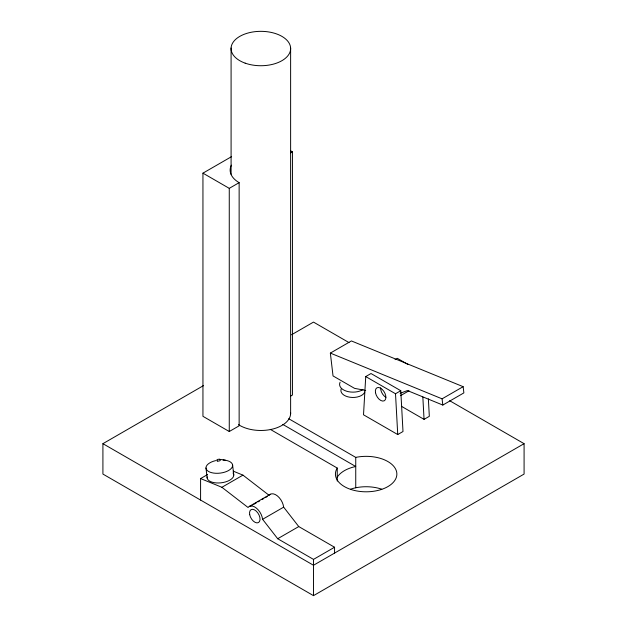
<?xml version="1.0" encoding="UTF-8"?>
<svg xmlns="http://www.w3.org/2000/svg" width="627" height="627" viewBox="0 0 627 627"><rect width="100%" height="100%" fill="white"/><g stroke="black" fill="none" stroke-linecap="round" stroke-linejoin="round"><path stroke-width="0.94" d="M365.737 376.568L363.511 414.8L397.737 434.558L402.996 431.517L400.771 390.715L371.004 373.527L365.737 376.568L395.512 393.756L397.737 434.558M231.363 165.167A30.715 17.728 0 0 0 239.138 182.653L239.138 425.819L229.263 431.517L202.944 416.32L202.944 173.154L231.582 156.625M202.944 173.154L229.263 188.351L239.138 182.653M290.795 152.831L292.441 151.883L292.441 395.041L290.795 395.99M449.661 400.708L524.086 443.673L524.086 474.067L313.5 595.65L102.914 474.067L102.914 443.673L203.556 385.574M291.508 334.787L313.5 322.098L349.02 342.601M365.69 390.464L354.561 388.356L333.031 375.926L330.351 353.095L351.402 340.939L463.141 386.679L463.87 392.894L442.819 405.058L407.385 390.55L400.128 393.348M395.073 359.639L397.322 358.33L408.075 364.538M200.585 500.064L200.585 478.566L221.895 487.289L242.955 475.125L269.108 495.322A11.153 6.442 60 0 1 277.424 495.933A11.153 6.442 60 0 1 283.655 507.149L298.758 526.57L334.559 547.238L334.559 553.1M395.512 393.756L400.771 390.715M400.551 395.653L408.976 390.786M249.28 506.412L270.339 494.248M250.4 506.279L252.085 505.307M253.77 504.335L256.302 502.878M257.987 501.906L259.672 500.934M262.196 499.468L263.881 498.496M265.566 497.524L267.251 496.553M330.351 353.095L442.082 398.835L463.141 386.679M401.523 406.351L424.056 419.361L429.323 416.32L428.366 398.835M221.895 487.289L248.049 507.486A11.153 6.442 60 0 1 256.365 508.097A11.153 6.442 60 0 1 262.595 519.305L283.655 507.149M262.595 519.305L277.698 538.726L298.758 526.57M277.698 538.726L313.5 559.394L334.559 547.238M524.086 443.673L313.5 565.256L102.914 443.673M200.585 478.566L207.608 474.529M219.395 459.285L225.422 460.234M233.189 471.128L242.955 475.125M290.795 150.927L292.441 151.883M288.726 418.726L355.744 457.389A30.715 17.728 0 0 1 396.656 472.029A30.715 17.728 0 0 1 362.618 491.686A30.715 17.728 0 0 1 337.248 468.063L270.292 429.37M282.793 424.416L355.744 466.504A30.715 17.728 0 0 0 337.248 477.178M442.082 398.835L442.819 405.058M232.586 464.858L233.769 474.945M205.977 467.985L207.161 478.072M422.841 397.016L424.056 419.361M355.744 457.389L355.744 487.782M337.248 468.063L337.248 481.05M313.5 559.394L313.5 595.65M290.622 47.997L290.622 413.82M231.089 47.997L231.089 174.243M229.263 188.351L229.263 431.517M223.094 459.983A13.402 6.544 -6.7 0 1 230.133 469.498A13.402 6.544 -6.7 0 1 208.399 471.379A13.402 6.544 -6.7 0 1 215.657 460.626M233.62 474.13A13.402 6.544 -6.7 0 1 220.79 482.845A13.402 6.544 -6.7 0 1 207.176 476.833M233.009 472.985A13.402 6.544 -6.7 0 1 233.471 473.738M363.041 389.524A13.402 7.736 0 0 1 346.527 391.185A13.402 7.736 0 0 1 340.116 382.243M385.887 397.322A7.446 4.295 60 0 1 380.636 387.831M364.789 392.008A12.101 6.983 0 0 1 349.976 397.252A12.101 6.983 0 0 1 341.37 388.536M290.622 412.738A29.782 17.195 0 0 1 271.82 429.268A29.782 17.195 0 0 1 238.519 424.651M350.509 489.201A30.715 17.728 0 0 1 381.78 489.201M249.695 514.665A7.43 4.287 60 0 0 258.457 522.573A7.43 4.287 60 0 0 256.216 511.091A7.43 4.287 60 0 0 249.695 514.665M217.663 461.049A1.857 0.909 -6.7 0 0 220.398 459.983A1.857 0.909 -6.7 0 0 217.585 459.473A1.857 0.909 -6.7 0 0 217.663 461.049M375.495 392.714A7.446 4.295 60 0 0 384.226 400.794A7.446 4.295 60 0 0 382.149 389.343A7.446 4.295 60 0 0 375.495 392.714M245.157 63.147A29.782 17.195 0 0 0 290.622 49.078A29.782 17.195 0 0 0 246.779 33.38A29.782 17.195 0 0 0 245.157 63.147"/></g></svg>
